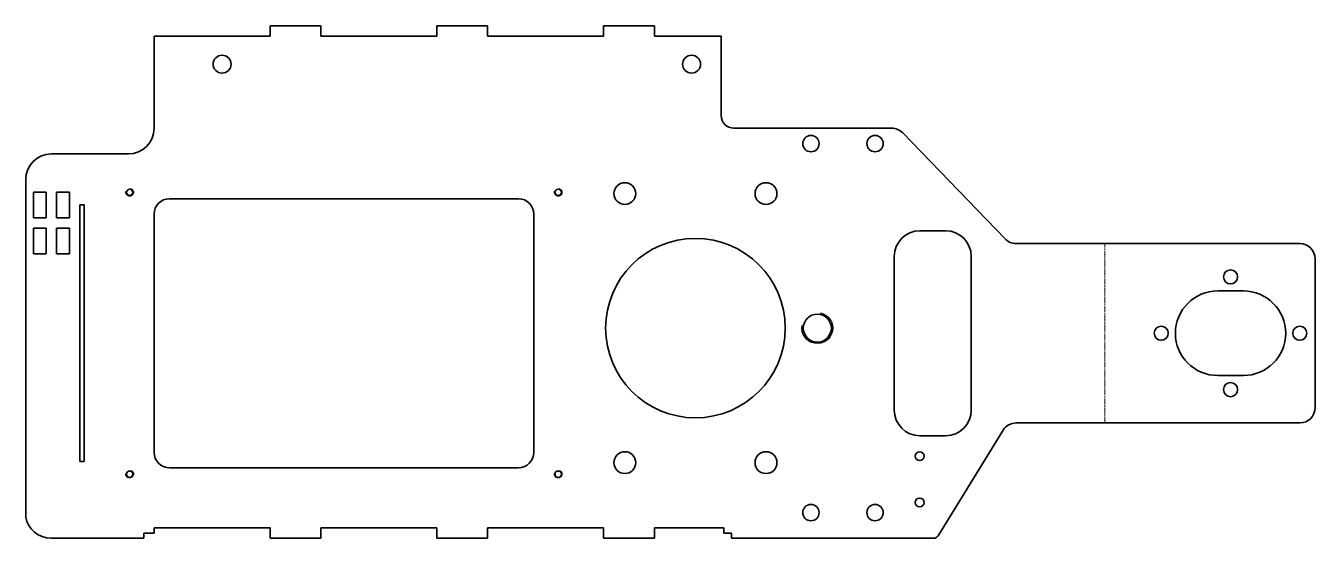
# Model space of a CAD drawing. Header units: millimetres. Extents: x 0 to 503, y 0 to 200.
import ezdxf

# ---------------------------------------------------------------- set-up
doc = ezdxf.new("R2010")
doc.units = ezdxf.units.MM
doc.linetypes.add('Chain', pattern=[13.68, 9.12, -1.14, 2.28, -1.14])
for name, color, linetype, lineweight in [('SIMUMAK Bend Centerline (ISO)', 7, 'Chain', 9), ('SIMUMAK Visible (ISO)', 7, 'Continuous', 35), ('SIMUMAK Visible Narrow (ISO)', 7, 'Continuous', 25)]:
    doc.layers.add(name, color=color, linetype=linetype, lineweight=lineweight)

# ---------------------------------------------------------------- blocks, each defined once
blk = doc.blocks.new('CDR-AU-30-FJEX-05_Sheet_2_CDR-AU-30-FJEX-05 (Desplegada)')
at = {"layer": 'SIMUMAK Bend Centerline (ISO)', "ltscale": 0.263158}
blk.add_line((169.25, -55), (169.25, 15), dxfattribs=at)
at = {"layer": 'SIMUMAK Visible (ISO)'}
for p, q in [((-201.27, 96), (-201.27, 60)), ((-156.07, 96), (-201.27, 96)), ((-136.27, 100), (-156.07, 100)), ((-156.07, 100), (-156.07, 96)), ((-136.27, 96), (-136.27, 100)), ((-91.07, 96), (-136.27, 96)), ((-71.27, 100), (-91.07, 100)), ((-91.07, 100), (-91.07, 96)), ((-71.27, 96), (-71.27, 100)), ((-26.07, 96), (-71.27, 96)), ((-6.27, 100), (-26.07, 100)), ((-26.07, 100), (-26.07, 96)), ((-6.27, 96), (-6.27, 100)), ((19.73, 96), (-6.27, 96)), ((19.73, 65), (19.73, 96)), ((86.18, 60), (24.73, 60)), ((130.41, 16.83), (90.5, 58.17)), ((-241.27, 50), (-211.27, 50)), ((-251.27, -91.73), (-251.27, 40)), ((-248.27, 35), (-243.27, 35)), ((-248.27, 25), (-248.27, 35)), ((-243.27, 35), (-243.27, 25)), ((-239.27, 35), (-234.27, 35)), ((-239.27, 25), (-239.27, 35)), ((-234.27, 35), (-234.27, 25)), ((-195.27, 32.5), (-59.27, 32.5)), ((-230.27, 30.1), (-228.57, 30.1)), ((-230.27, -70.1), (-230.27, 30.1)), ((-228.57, 30.1), (-228.57, -70.1)), ((-201.27, -66.5), (-201.27, 26.5)), ((-53.27, 26.5), (-53.27, -66.5)), ((-243.27, 25), (-248.27, 25)), ((-248.27, 21), (-243.27, 21)), ((-248.27, 11), (-248.27, 21)), ((-243.27, 21), (-243.27, 11)), ((-234.27, 25), (-239.27, 25)), ((-239.27, 21), (-234.27, 21)), ((-239.27, 11), (-239.27, 21)), ((-234.27, 21), (-234.27, 11)), ((97.23, 20), (107.23, 20)), ((-243.27, 11), (-248.27, 11)), ((-234.27, 11), (-239.27, 11)), ((245.27, 15), (134.73, 15)), ((87.23, -50), (87.23, 10)), ((117.23, 10), (117.23, -50)), ((251.27, -49), (251.27, 9)), ((213.27, -3.5), (223.27, -3.5)), ((223.27, -36.5), (213.27, -36.5)), ((245.27, -55), (134.73, -55)), ((107.23, -60), (97.23, -60)), ((104.31, -99.05), (129.61, -57.86)), ((-228.57, -70.1), (-230.27, -70.1)), ((-59.27, -72.5), (-195.27, -72.5)), ((-241.42, -100), (-205.27, -100)), ((-205.27, -100), (-205.27, -98)), ((-205.27, -98), (-201.27, -98)), ((-201.27, -96), (-156.07, -96)), ((-201.27, -98), (-201.27, -96)), ((-156.07, -96), (-156.07, -100)), ((-156.07, -100), (-136.27, -100)), ((-136.27, -100), (-136.27, -96)), ((-136.27, -96), (-91.07, -96)), ((-91.07, -96), (-91.07, -100)), ((-91.07, -100), (-71.27, -100)), ((-71.27, -100), (-71.27, -96)), ((-71.27, -96), (-26.07, -96)), ((-26.07, -96), (-26.07, -100)), ((-26.07, -100), (-6.27, -100)), ((-6.27, -100), (-6.27, -96)), ((-6.27, -96), (20.73, -96)), ((20.73, -96), (20.73, -98)), ((20.73, -98), (23.73, -98)), ((23.73, -98), (23.73, -100)), ((23.73, -100), (102.61, -100))]:
    blk.add_line(p, q, dxfattribs=at)
for centre, radius in [((-174.77, 85), 3.5), ((8.23, 85), 3.5), ((54.73, 54), 3.2), ((79.73, 54), 3.2), ((-210.77, 35), 1.23), ((-43.77, 35), 1.23), ((-17.77, 34.5), 4.25), ((37.23, 34.5), 4.25), ((9.73, -18), 35), ((218.27, 2), 2.75), ((57.23, -18), 5.46), ((191.27, -20), 2.75), ((245.27, -20), 2.75), ((218.27, -42), 2.75), ((-17.77, -70.5), 4.25), ((37.23, -70.5), 4.25), ((97.11, -68), 1.7), ((-210.77, -75), 1.23), ((-43.77, -75), 1.23), ((97.11, -86), 1.7), ((54.73, -90), 3.2), ((79.73, -90), 3.2)]:
    blk.add_circle(centre, radius, dxfattribs=at)
for centre, radius, start, end in [((24.73, 65), 5, 180, 270), ((-211.27, 60), 10, 270, 360), ((-195.27, 26.5), 6, 90, 180), ((-59.27, 26.5), 6, 0, 90), ((97.23, 10), 10, 90, 180), ((107.23, 10), 10, 0, 90), ((134.73, 21), 6, 223.998, 270), ((97.23, -50), 10, 180, 270), ((107.23, -50), 10, 270, 360), ((134.73, -61), 6, 90, 148.437), ((-195.27, -66.5), 6, 180, 270), ((-59.27, -66.5), 6, 270, 0)]:
    blk.add_arc(centre, radius, start, end, dxfattribs=at)
at = {"layer": 'SIMUMAK Visible (ISO)', "extrusion": (0, 0, -1)}
for centre, radius, start, end in [((-86.18, 54), 6, 90, 136.002), ((241.27, 40), 10, 0, 90), ((-245.27, 9), 6, 90, 180), ((-213.27, -20), 16.5, 270, 90), ((-223.27, -20), 16.5, 90, 270), ((-245.27, -49), 6, 180, 270), ((241.42, -90), 10, 270, 350.0326), ((-102.61, -98), 2, 211.563, 270)]:
    blk.add_arc(centre, radius, start, end, dxfattribs=at)
at = {"layer": 'SIMUMAK Visible Narrow (ISO)', "extrusion": (0, 0, -1)}
for centre, radius in [((210.77, 35), 1.5), ((43.77, 35), 1.5), ((-57.23, -18), 6), ((210.77, -75), 1.5), ((43.77, -75), 1.5)]:
    blk.add_arc(centre, radius, 100, 10, dxfattribs=at)

msp = doc.modelspace()

# ---------------------------------------------------------------- block references
msp.add_blockref('CDR-AU-30-FJEX-05_Sheet_2_CDR-AU-30-FJEX-05 (Desplegada)', (251.27, 100))

doc.saveas('drawing.dxf')
